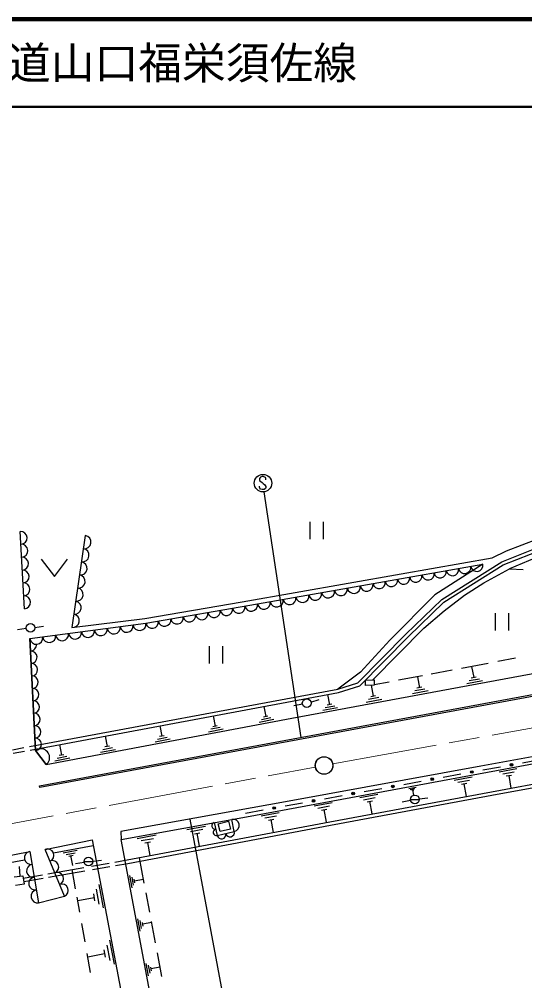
# Model space of a CAD drawing. Units: millimetres, scale not verified. Extents: x -60102783 to 680000, y -72987750 to 380000.
# Drawn here: x 238128 to 295924, y 270038 to 380000 of the extents above; entities that cross this region are included whole.
import ezdxf
from ezdxf.enums import TextEntityAlignment as Align

# ---------------------------------------------------------------- set-up
doc = ezdxf.new("R2010")
doc.units = ezdxf.units.MM
doc.header["$LTSCALE"] = 1000
doc.linetypes.add('CHAIN', pattern=[18.5, 12, -1.5, 3.5, -1.5])
for name, color, linetype, lineweight in [('M-BGD', 7, 'Continuous', 25), ('M-BMK', 2, 'CHAIN', 13), ('M-BMK-SRVR', 3, 'Continuous', 25), ('M-STR-STRC', 7, 'Continuous', 25), ('M-TTL', 2, 'Continuous', 140), ('M-TTL-LINE', 7, 'Continuous', 50)]:
    doc.layers.add(name, color=color, linetype=linetype, lineweight=lineweight)
doc.layers.add('M-TTL-TXT', color=7, linetype='Continuous')
doc.styles.add('ＭＳ ゴシック', font='')
doc.styles.get('ＭＳ ゴシック').set_extended_font_data('MS Gothic')

msp = doc.modelspace()

# ---------------------------------------------------------------- linework, layer by layer
at = {"layer": 'M-BGD'}
for p, q in [((271380, 320528), (271380, 322528)), ((272880, 322528), (272880, 320528)), ((238720, 312586), (238244, 321427)), ((245683, 320951), (244130, 310457)), ((293826, 319200), (297425, 320585)), ((292203, 318387), (293826, 319200)), ((293290, 317965), (298049, 319840)), ((293471, 317606), (298156, 319452)), ((240651, 318269), (242151, 316269)), ((242151, 316269), (243651, 318269)), ((281778, 316584), (292203, 318387)), ((286439, 313638), (293290, 317965)), ((297800, 318686), (294181, 317151)), ((278580, 315463), (291143, 317678)), ((278580, 315463), (291143, 317678)), ((291143, 317678), (285640, 314182)), ((286687, 313322), (293471, 317606)), ((291260, 315564), (294181, 317151)), ((294181, 317151), (295750, 317089)), ((263632, 313371), (281778, 316584)), ((265359, 313144), (278580, 315463)), ((265359, 313144), (278580, 315463)), ((289050, 314123), (291260, 315564)), ((285640, 314182), (280483, 308991)), ((282328, 309672), (286439, 313638)), ((286695, 312345), (289050, 314123)), ((252473, 311455), (263632, 313371)), ((252621, 310931), (265359, 313144)), ((252621, 310931), (265359, 313144)), ((282610, 309387), (286687, 313322)), ((284388, 310374), (286695, 312345)), ((244130, 310457), (252473, 311455)), ((292568, 310083), (292568, 312083)), ((294068, 312083), (294068, 310083)), ((238922, 310317), (237932, 310167)), ((239341, 309166), (252621, 310931)), ((239341, 309166), (252621, 310931)), ((239912, 310457), (240902, 310577)), ((278549, 304441), (284388, 310374)), ((239341, 309166), (239987, 296362)), ((239987, 296362), (239341, 309166)), ((240453, 292346), (334458, 309741)), ((334494, 309544), (240490, 292149)), ((276848, 304119), (282328, 309672)), ((277062, 303767), (282610, 309387)), ((259877, 306322), (259877, 308322)), ((261377, 308322), (261377, 306322)), ((280483, 308991), (277126, 305322)), ((294880, 306925), (292855, 306543)), ((291755, 306335), (288694, 305758)), ((289852, 305977), (290092, 304707)), ((269292, 300083), (297690, 305346)), ((277126, 305322), (274540, 303398)), ((284222, 304914), (281485, 304398)), ((283642, 304807), (283872, 303547)), ((287607, 305553), (285214, 305101)), ((290362, 304757), (289812, 304657)), ((274540, 303398), (276848, 304119)), ((274637, 303009), (277062, 303767)), ((277711, 304417), (278698, 304446)), ((277728, 303817), (277711, 304417)), ((278715, 303846), (277728, 303817)), ((278352, 303837), (278592, 302577)), ((278698, 304446), (278715, 303846)), ((280408, 304195), (278715, 303875)), ((284142, 303597), (283602, 303497)), ((291092, 304327), (289282, 303997)), ((290732, 304547), (289552, 304327)), ((239318, 296822), (274540, 303398)), ((239384, 296427), (274637, 303009)), ((264100, 288798), (343307, 303445)), ((273382, 302777), (273602, 301607)), ((279232, 302417), (278052, 302197)), ((278862, 302627), (278312, 302527)), ((284872, 303177), (283072, 302847)), ((284512, 303387), (283342, 303177)), ((266092, 301417), (266312, 300247)), ((270502, 301677), (269522, 301467)), ((271472, 301917), (272432, 302187)), ((274192, 301457), (273102, 301257)), ((273852, 301657), (273352, 301557)), ((279592, 302197), (277782, 301867)), ((260292, 300327), (260522, 299147)), ((266562, 300297), (266062, 300197)), ((274532, 301257), (272852, 300947)), ((241205, 294753), (269292, 300083)), ((254212, 299197), (254442, 298007)), ((260772, 299197), (260262, 299097)), ((267242, 299907), (265572, 299587)), ((266902, 300107), (265822, 299897)), ((321612, 300169), (290903, 294579)), ((247962, 298027), (248192, 296827)), ((254692, 298047), (254182, 297957)), ((261452, 298807), (259772, 298487)), ((261112, 299007), (260022, 298797)), ((293132, 291846), (328021, 298284)), ((242732, 297057), (242962, 295837)), ((255392, 297657), (253682, 297327)), ((255042, 297857), (253932, 297647)), ((293204, 291453), (328095, 297890)), ((237360, 296456), (238645, 296696)), ((237433, 296063), (238735, 296306)), ((239987, 296362), (241205, 294753)), ((241205, 294753), (239987, 296362)), ((243222, 295887), (242702, 295787)), ((249152, 296467), (247432, 296137)), ((248802, 296667), (247682, 296457)), ((248452, 296867), (247932, 296777)), ((243932, 295477), (242192, 295147)), ((243582, 295687), (242452, 295467)), ((295653, 294965), (297663, 295331)), ((290903, 294579), (268992, 290562)), ((286609, 293319), (288619, 293685)), ((291131, 294142), (293141, 294508)), ((292982, 293937), (295022, 294317)), ((293402, 293697), (294722, 293947)), ((282087, 292496), (284097, 292862)), ((287862, 292987), (289912, 293367)), ((288282, 292747), (289612, 292997)), ((288692, 292507), (289302, 292617)), ((289262, 291127), (289002, 292567)), ((293812, 293457), (294422, 293567)), ((294382, 292077), (294122, 293517)), ((240490, 292149), (240453, 292346)), ((273646, 288225), (293132, 291846)), ((273720, 287832), (293204, 291453)), ((277565, 291673), (279575, 292039)), ((282662, 292027), (283492, 292177)), ((282832, 291927), (283372, 292027)), ((283002, 291827), (283252, 291877)), ((283232, 291267), (283132, 291857)), ((268992, 290562), (249729, 287093)), ((268521, 290027), (270531, 290392)), ((271852, 290027), (273912, 290407)), ((273043, 290850), (275053, 291215)), ((277062, 290987), (279122, 291367)), ((277482, 290747), (278822, 290997)), ((277892, 290507), (278512, 290617)), ((278472, 289117), (278202, 290567)), ((282872, 290667), (281902, 290457)), ((282866, 290780), (283866, 290780)), ((283862, 290837), (284852, 290947)), ((263999, 289203), (266009, 289569)), ((265772, 288907), (267862, 289287)), ((272272, 289787), (273612, 290037)), ((272682, 289547), (273302, 289657)), ((273262, 288157), (272992, 289607)), ((249797, 286184), (264100, 288798)), ((250482, 283856), (273646, 288225)), ((260426, 288126), (260770, 286650)), ((260889, 288000), (262056, 288281)), ((262056, 288281), (262269, 287394)), ((262713, 287114), (262433, 288493)), ((266202, 288657), (267552, 288907)), ((266622, 288407), (267242, 288527)), ((267202, 287007), (266932, 288467)), ((249729, 287093), (249797, 286184)), ((250554, 283463), (273720, 287832)), ((257292, 287347), (259422, 287737)), ((257722, 287097), (259112, 287357)), ((260770, 286650), (262713, 287114)), ((261102, 287113), (260889, 288000)), ((262269, 287394), (261102, 287113)), ((241091, 285059), (246448, 286174)), ((246448, 286174), (250872, 263048)), ((254175, 262812), (249797, 286184)), ((251622, 286317), (253792, 286717)), ((252062, 286067), (253472, 286327)), ((252502, 285807), (253152, 285927)), ((258152, 286847), (258792, 286967)), ((258742, 285417), (258472, 286907)), ((223628, 281839), (239326, 284812)), ((239326, 284812), (240348, 278959)), ((243290, 279703), (241091, 285059)), ((242029, 284681), (246576, 285506)), ((243152, 284677), (244752, 284967)), ((253102, 284347), (252832, 285867)), ((203419, 277369), (238747, 283854)), ((243482, 284487), (244522, 284677)), ((243802, 284297), (244282, 284387)), ((244242, 283227), (244042, 284347)), ((246532, 283717), (247522, 283817)), ((249064, 283608), (250482, 283856)), ((251840, 284112), (252388, 281191)), ((238250, 282010), (238168, 283090)), ((241406, 282264), (245507, 282983)), ((244579, 280542), (244184, 282751)), ((245542, 283577), (244552, 283407)), ((245535, 283671), (246535, 283671)), ((246406, 283141), (248420, 283495)), ((246499, 282751), (248470, 283097)), ((249115, 283210), (250554, 283463)), ((237565, 281912), (238555, 282053)), ((238555, 282053), (238694, 281078)), ((238595, 281771), (240801, 282158)), ((238665, 281377), (240882, 281766)), ((241471, 281869), (245616, 282596)), ((251032, 280667), (250772, 282067)), ((251202, 280957), (251032, 281867)), ((251362, 281237), (251282, 281657)), ((252302, 281627), (251322, 281447)), ((238694, 281078), (237704, 280936)), ((246912, 280517), (247242, 278787)), ((247222, 281057), (247732, 278397)), ((240348, 278959), (243290, 279703)), ((245057, 277870), (244748, 279599)), ((244812, 279217), (246682, 279577)), ((246602, 279977), (246752, 279177)), ((252591, 280106), (253010, 277869)), ((251962, 275717), (251692, 277127)), ((245662, 274490), (245284, 276602)), ((252122, 276007), (251952, 276927)), ((252282, 276287), (252212, 276717)), ((253232, 276687), (252252, 276507)), ((253205, 276834), (253669, 274360)), ((248132, 274127), (248472, 272347)), ((248442, 274677), (248972, 271947)), ((246289, 270986), (245902, 273150)), ((245972, 272787), (247892, 273157)), ((247812, 273567), (247962, 272747)), ((253882, 273221), (254386, 270531)), ((252912, 270607), (252652, 272017)), ((253082, 270897), (252912, 271817)), ((253242, 271177), (253162, 271607)), ((254192, 271577), (253202, 271397))]:
    msp.add_line(p, q, dxfattribs=at)
for centre, radius in [((239414, 310393), 500), ((270994, 301779), 500), ((294397, 294736), 150), ((294397, 294736), 100), ((294397, 294736), 50), ((289875, 293913), 150), ((289875, 293913), 100), ((289875, 293913), 50), ((285353, 293090), 150), ((285353, 293090), 100), ((285353, 293090), 50), ((276309, 291444), 150), ((276309, 291444), 100), ((276309, 291444), 50), ((280831, 292267), 150), ((280831, 292267), 100), ((280831, 292267), 50), ((271787, 290621), 150), ((271787, 290621), 100), ((271787, 290621), 50), ((283366, 290780), 500), ((267265, 289798), 150), ((267265, 289798), 100), ((267265, 289798), 50), ((246035, 283671), 500)]:
    msp.add_circle(centre, radius, dxfattribs=at)
for centre, radius, start, end in [((238284, 320690), 738, 273.08094, 93.08094), ((245572, 320201), 758, 261.58294, 81.58294), ((238363, 319217), 738, 273.08094, 93.08094), ((245350, 318702), 758, 261.58294, 81.58294), ((238442, 317743), 738, 273.08094, 93.08094), ((245128, 317203), 758, 261.58294, 81.58294), ((238521, 316269), 738, 273.08094, 93.08094), ((284861, 316570), 709, 189.99898, 9.99898), ((286257, 316816), 709, 189.99898, 9.99898), ((287653, 317063), 709, 189.99898, 9.99898), ((289049, 317309), 709, 189.99898, 9.99898), ((290445, 317555), 709, 189.99898, 9.99898), ((244906, 315704), 758, 261.58294, 81.58294), ((279278, 315586), 709, 189.99898, 9.99898), ((280674, 315832), 709, 189.99898, 9.99898), ((282070, 316078), 709, 189.99898, 9.99898), ((283465, 316324), 709, 189.99898, 9.99898), ((238601, 314796), 738, 273.08094, 93.08094), ((244684, 314205), 758, 261.58294, 81.58294), ((273438, 314561), 746, 189.94807, 9.94807), ((274907, 314819), 746, 189.94807, 9.94807), ((276376, 315076), 746, 189.94807, 9.94807), ((277845, 315334), 746, 189.94807, 9.94807), ((238680, 313322), 738, 273.08094, 93.08094), ((244463, 312705), 758, 261.58294, 81.58294), ((266094, 313273), 746, 189.94807, 9.94807), ((267563, 313530), 746, 189.94807, 9.94807), ((269031, 313788), 746, 189.94807, 9.94807), ((270500, 314046), 746, 189.94807, 9.94807), ((271969, 314303), 746, 189.94807, 9.94807), ((260405, 312283), 718, 189.85595, 9.85595), ((261821, 312529), 718, 189.85595, 9.85595), ((263236, 312775), 718, 189.85595, 9.85595), ((264651, 313021), 718, 189.85595, 9.85595), ((244241, 311206), 758, 261.58294, 81.58294), ((254744, 311300), 718, 189.85595, 9.85595), ((256159, 311546), 718, 189.85595, 9.85595), ((257575, 311792), 718, 189.85595, 9.85595), ((258990, 312037), 718, 189.85595, 9.85595), ((245981, 310049), 744, 187.5687, 7.5687), ((247457, 310245), 744, 187.5687, 7.5687), ((248932, 310441), 744, 187.5687, 7.5687), ((250408, 310637), 744, 187.5687, 7.5687), ((251883, 310833), 744, 187.5687, 7.5687), ((253329, 311054), 718, 189.85595, 9.85595), ((240079, 309264), 744, 187.5687, 7.5687), ((241554, 309460), 744, 187.5687, 7.5687), ((243030, 309657), 744, 187.5687, 7.5687), ((244505, 309853), 744, 187.5687, 7.5687), ((239377, 308455), 712, 272.88873, 5.2508), ((239449, 307032), 712, 272.88873, 92.88873), ((239520, 305609), 712, 272.88873, 92.88873), ((239592, 304187), 712, 272.88873, 92.88873), ((239664, 302764), 712, 272.88873, 92.88873), ((239736, 301341), 712, 272.88873, 92.88873), ((239808, 299918), 712, 272.88873, 92.88873), ((239879, 298496), 712, 272.88873, 92.88873), ((239951, 297073), 712, 272.88873, 92.88873), ((240596, 295557), 1009, 307.14669, 98.96624), ((260512, 287757), 379, 103.13936, 283.13936), ((262573, 287803), 704, 281.50459, 101.50459), ((260684, 287019), 379, 103.13936, 283.13936), ((262228, 286998), 499, 193.41236, 13.41236), ((261256, 286766), 499, 193.41236, 13.41236), ((239454, 284080), 743, 99.90418, 279.90418), ((241366, 284390), 724, 292.31347, 112.31347), ((241916, 283051), 724, 292.31347, 112.31347), ((239709, 282617), 743, 99.90418, 279.90418), ((239965, 281154), 743, 99.90418, 279.90418), ((242465, 281711), 724, 292.31347, 112.31347), ((240220, 279691), 743, 99.90418, 279.90418), ((243015, 280372), 724, 292.31347, 112.31347)]:
    msp.add_arc(centre, radius, start, end, dxfattribs=at)
at = {"layer": 'M-BMK'}
for p, q in [((273996, 294851), (357529, 309819)), ((175662, 276542), (271970, 294474))]:
    msp.add_line(p, q, dxfattribs=at)
at = {"layer": 'M-BMK-SRVR'}
for centre in [(272976, 294660), (272992, 294663), (272992, 294663), (272992, 294663)]:
    msp.add_circle(centre, 1000, dxfattribs=at)
at = {"layer": 'M-STR-STRC'}
for p, q in [((265900, 327711), (265708, 327646)), ((266021, 327709), (265900, 327711)), ((266271, 327590), (266021, 327709)), ((265708, 327646), (265584, 327461)), ((265584, 327461), (265587, 327330)), ((265587, 326482), (265584, 326603)), ((265587, 327330), (265650, 327201)), ((265650, 327201), (265905, 327019)), ((265905, 327019), (266034, 326887)), ((266034, 326887), (266213, 326771)), ((266213, 326771), (266340, 326571)), ((266335, 327459), (266271, 327590)), ((266335, 327330), (266335, 327459)), ((265626, 326379), (265587, 326482)), ((265710, 326268), (265626, 326379)), ((265897, 326208), (265710, 326268)), ((266032, 326208), (265897, 326208)), ((266132, 326237), (266032, 326208)), ((266077, 325952), (270307, 297870)), ((266274, 326329), (266132, 326237)), ((266335, 326461), (266274, 326329)), ((266340, 326571), (266335, 326461)), ((257629, 288516), (262140, 264414))]:
    msp.add_line(p, q, dxfattribs=at)
msp.add_circle((265991, 326949), 1000, dxfattribs=at)
at = {"layer": 'M-TTL'}
msp.add_line((680000, 380000), (40000, 380000), dxfattribs=at)
at = {"layer": 'M-TTL-LINE'}
msp.add_line((40000, 370000), (680000, 370000), dxfattribs=at)

# ---------------------------------------------------------------- texts
at = {"layer": 'M-TTL-TXT', "style": 'ＭＳ ゴシック'}
msp.add_text('主要地方道山口福栄須佐線', height=3666, dxfattribs=at).set_placement((216734, 375000), align=Align.MIDDLE_LEFT)

doc.saveas('drawing.dxf')
